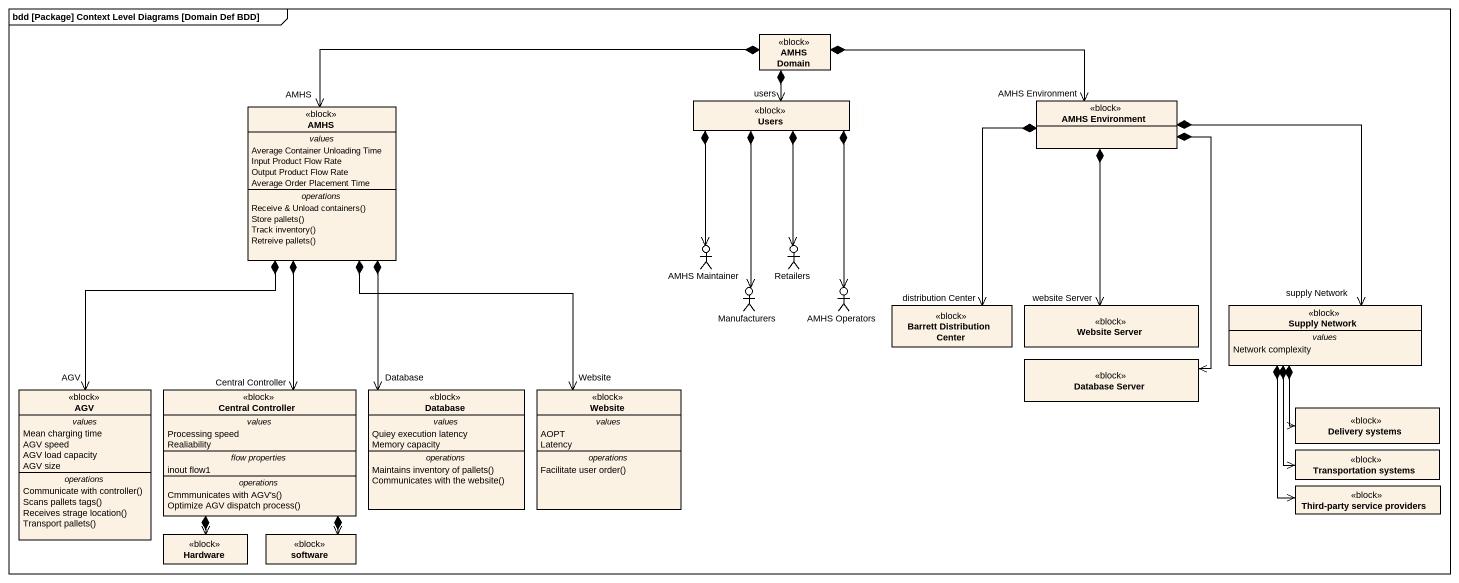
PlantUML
@startuml
mainframe bdd [Package] Context Level Diagrams [Domain Def BDD]
allowmixing
hide circle
hide empty members
class "AMHS Domain" as AMHS_Domain <<block>>
class AMHS <<block>> {
  -- values --
  Average Container Unloading Time
  Input Product Flow Rate
  Output Product Flow Rate
  Average Order Placement Time
  -- operations --
  Receive & Unload containers()
  Store pallets()
  Track inventory()
  Retreive pallets()
}
class Users <<block>>
class "AMHS Environment" as AMHS_Environment <<block>>
actor "AMHS Maintainer" as AMHS_Maintainer
actor Retailers
actor Manufacturers
actor "AMHS Operators" as AMHS_Operators
class "Barrett Distribution Center" as Barrett_Distribution_Center <<block>>
class "Website Server" as Website_Server <<block>>
class "Supply Network" as Supply_Network <<block>> {
  -- values --
  Network complexity
}
class "Database Server" as Database_Server <<block>>
class AGV <<block>> {
  -- values --
  Mean charging time
  AGV speed
  AGV load capacity
  AGV size
  -- operations --
  Communicate with controller()
  Scans pallets tags()
  Receives strage location()
  Transport pallets()
}
class "Central Controller" as Central_Controller <<block>> {
  -- values --
  Processing speed
  Realiability
  -- flow properties --
  inout flow1
  -- operations --
  Cmmmunicates with AGV's()
  Optimize AGV dispatch process()
}
class "Database" as Database_ <<block>> {
  -- values --
  Quiey execution latency
  Memory capacity
  -- operations --
  Maintains inventory of pallets()
  Communicates with the website()
}
class Website <<block>> {
  -- values --
  AOPT
  Latency
  -- operations --
  Facilitate user order()
}
class "Delivery systems" as Delivery_systems <<block>>
class "Transportation systems" as Transportation_systems <<block>>
class "Third-party service providers" as Third_party_service <<block>>
class Hardware <<block>>
class software <<block>>
AMHS_Domain *-left-> "AMHS" AMHS
AMHS_Domain *--> "users" Users
AMHS_Domain *-right-> "AMHS Environment" AMHS_Environment
AMHS *--> "AGV" AGV
AMHS *--> "Central Controller" Central_Controller
AMHS *--> "Database" Database_
AMHS *--> "Website" Website
Users *--> AMHS_Maintainer
Users *--> Retailers
Users *--> Manufacturers
Users *--> AMHS_Operators
AMHS_Environment *--> "distribution Center" Barrett_Distribution_Center
AMHS_Environment *--> "website Server" Website_Server
AMHS_Environment *--> "supply Network" Supply_Network
AMHS_Environment *--> Database_Server
Supply_Network *--> Delivery_systems
Supply_Network *--> Transportation_systems
Supply_Network *--> Third_party_service
Central_Controller *--> Hardware
Central_Controller *--> software
@enduml
